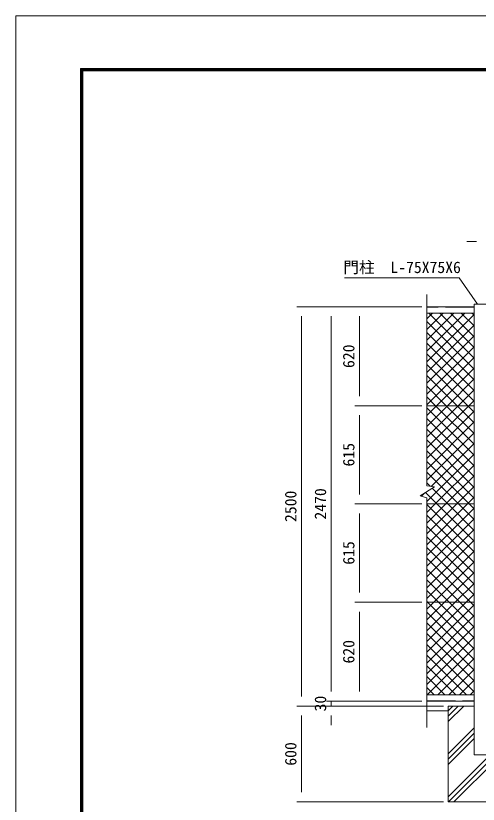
# Model space of a CAD drawing. Units: millimetres, scale not verified. Extents: x -6300 to 6300, y -4455 to 4455.
# Drawn here: x -6300 to -3402, y -482 to 4455 of the extents above; entities that cross this region are included whole.
import ezdxf
from ezdxf.enums import TextEntityAlignment as Align

# ---------------------------------------------------------------- set-up
doc = ezdxf.new("R2010")
doc.units = ezdxf.units.MM
doc.header["$LTSCALE"] = 30
doc.linetypes.add('DASHED', pattern=[7.5, 6, -1.5])
for name, color, linetype, lineweight in [('0-0_D-TTL', 7, 'Continuous', 9), ('0-1_D-STR3', 3, 'Continuous', 13), ('0-2_D-STR-DIM', 7, 'Continuous', 9), ('0-4_D-STR1', 1, 'Continuous', 18), ('0-5_D-STR4', 7, 'Continuous', 9), ('0-7_D-DCR-HCH', 7, 'Continuous', 9)]:
    doc.layers.add(name, color=color, linetype=linetype, lineweight=lineweight)
doc.styles.add('ＭＳ ゴシック', font='')
doc.styles.get('ＭＳ ゴシック').set_extended_font_data('MS Gothic')

msp = doc.modelspace()

# ---------------------------------------------------------------- linework, layer by layer
at = {"layer": '0-0_D-TTL', "color": 2, "lineweight": 18}
msp.add_lwpolyline([(-6300, 4455), (6300, 4455), (6300, -4455), (-6300, -4455)], close=True, dxfattribs=at)
at = {"layer": '0-0_D-TTL'}
for points in [[(-5895, 4125), (5895, 4125), (5895, -4125), (-5895, -4125)], [(-5891.25, 4121.25), (5891.25, 4121.25), (5891.25, -4121.25), (-5891.25, -4121.25)], [(-5887.5, 4117.5), (5887.5, 4117.5), (5887.5, -4117.5), (-5887.5, -4117.5)], [(-5883.75, 4113.75), (5883.75, 4113.75), (5883.75, -4113.75), (-5883.75, -4113.75)], [(-5880, 4110), (5880, 4110), (5880, -4110), (-5880, -4110)]]:
    msp.add_lwpolyline(points, close=True, dxfattribs=at)
at = {"layer": '0-1_D-STR3'}
for p, q in [((-3724.75, 2557.89), (-3689.23, 2593.41)), ((-3724.75, 2490.54), (-3621.88, 2593.41)), ((-3724.75, 2423.18), (-3554.52, 2593.41)), ((-3724.75, 2355.83), (-3487.17, 2593.41)), ((-3724.75, 2288.48), (-3428.08, 2585.15)), ((-3428.08, 2310.71), (-3710.77, 2593.41)), ((-3428.08, 2378.06), (-3643.42, 2593.41)), ((-3428.08, 2445.41), (-3576.07, 2593.41)), ((-3428.08, 2512.77), (-3508.72, 2593.41)), ((-3428.08, 2580.12), (-3441.37, 2593.41)), ((-3428.08, 2243.36), (-3724.75, 2540.03)), ((-3724.75, 2221.13), (-3428.08, 2517.8)), ((-3428.08, 2176.01), (-3724.75, 2472.68)), ((-3724.75, 2153.78), (-3428.08, 2450.45)), ((-3428.08, 2108.65), (-3724.75, 2405.33)), ((-3724.75, 2086.43), (-3428.08, 2383.1)), ((-3428.08, 2041.3), (-3724.75, 2337.98)), ((-3724.75, 2019.07), (-3428.08, 2315.75)), ((-3663.06, 2013.41), (-3428.08, 2248.39)), ((-3534.89, 2013.41), (-3724.75, 2203.27)), ((-3595.71, 2013.41), (-3428.08, 2181.04)), ((-3602.24, 2013.41), (-3724.75, 2135.92)), ((-3528.36, 2013.41), (-3428.08, 2113.69)), ((-3669.59, 2013.41), (-3724.75, 2068.57)), ((-3461.01, 2013.41), (-3428.08, 2046.34)), ((-3724.75, 1951.72), (-3663.06, 2013.41)), ((-3724.75, 1884.37), (-3595.71, 2013.41)), ((-3724.75, 1817.02), (-3528.36, 2013.41)), ((-3724.75, 1749.67), (-3461.01, 2013.41)), ((-3724.75, 2013.41), (-3428.08, 2013.41)), ((-3428.08, 1704.54), (-3724.75, 2001.22)), ((-3724.75, 1682.31), (-3428.08, 1978.99)), ((-3428.08, 1771.9), (-3669.59, 2013.41)), ((-3428.08, 1839.25), (-3602.24, 2013.41)), ((-3428.08, 1906.6), (-3534.89, 2013.41)), ((-3428.08, 1637.19), (-3724.75, 1933.86)), ((-3724.75, 1614.96), (-3428.08, 1911.63)), ((-3428.08, 1569.84), (-3724.75, 1866.51)), ((-3724.75, 1547.61), (-3428.08, 1844.28)), ((-3428.08, 1502.49), (-3724.75, 1799.16)), ((-3428.08, 1435.14), (-3724.75, 1731.81)), ((-3696.77, 1508.24), (-3428.08, 1776.93)), ((-3724.75, 1412.91), (-3428.08, 1709.58)), ((-3671.89, 1398.41), (-3428.08, 1642.23)), ((-3604.54, 1398.41), (-3428.08, 1574.87)), ((-3704.28, 1509.28), (-3724.75, 1529.75)), ((-3537.19, 1398.41), (-3428.08, 1507.52)), ((-3757.8, 1447.2), (-3736.23, 1468.78)), ((-3724.75, 1345.55), (-3671.89, 1398.41)), ((-3724.75, 1278.2), (-3604.54, 1398.41)), ((-3724.75, 1210.85), (-3537.19, 1398.41)), ((-3724.75, 1398.41), (-3428.08, 1398.41)), ((-3428.08, 1098.38), (-3724.75, 1395.05)), ((-3724.75, 1076.15), (-3428.08, 1372.82)), ((-3428.08, 1031.02), (-3724.75, 1327.7)), ((-3724.75, 1008.79), (-3428.08, 1305.47)), ((-3428.08, 963.67), (-3724.75, 1260.34)), ((-3724.75, 941.44), (-3428.08, 1238.11)), ((-3428.08, 896.32), (-3724.75, 1192.99)), ((-3724.75, 874.09), (-3428.08, 1170.76)), ((-3428.08, 828.97), (-3724.75, 1125.64)), ((-3724.75, 806.74), (-3428.08, 1103.41)), ((-3449.87, 783.41), (-3724.75, 1058.29)), ((-3517.22, 783.41), (-3724.75, 990.94)), ((-3680.73, 783.41), (-3428.08, 1036.06)), ((-3613.37, 783.41), (-3428.08, 968.71)), ((-3584.57, 783.41), (-3724.75, 923.58)), ((-3546.02, 783.41), (-3428.08, 901.35)), ((-3651.92, 783.41), (-3724.75, 856.23)), ((-3719.28, 783.41), (-3724.75, 788.88)), ((-3724.75, 739.39), (-3680.73, 783.41)), ((-3724.75, 672.03), (-3613.37, 783.41)), ((-3724.75, 604.68), (-3546.02, 783.41)), ((-3724.75, 783.41), (-3428.08, 783.41)), ((-3724.75, 469.98), (-3428.08, 766.65)), ((-3428.08, 492.21), (-3719.28, 783.41)), ((-3428.08, 559.56), (-3651.92, 783.41)), ((-3428.08, 626.91), (-3584.57, 783.41)), ((-3428.08, 694.26), (-3517.22, 783.41)), ((-3428.08, 761.62), (-3449.87, 783.41)), ((-3428.08, 424.86), (-3724.75, 721.53)), ((-3724.75, 402.63), (-3428.08, 699.3)), ((-3428.08, 357.51), (-3724.75, 654.18)), ((-3724.75, 335.28), (-3428.08, 631.95)), ((-3428.08, 290.15), (-3724.75, 586.83)), ((-3724.75, 267.92), (-3428.08, 564.6)), ((-3428.08, 222.8), (-3724.75, 519.47)), ((-3721.91, 203.41), (-3428.08, 497.24)), ((-3476.04, 203.41), (-3724.75, 452.12)), ((-3654.56, 203.41), (-3428.08, 429.89)), ((-3543.39, 203.41), (-3724.75, 384.77)), ((-3587.21, 203.41), (-3428.08, 362.54)), ((-3610.74, 203.41), (-3724.75, 317.42)), ((-3678.09, 203.41), (-3724.75, 250.07)), ((-3519.86, 203.41), (-3428.08, 295.19)), ((-3452.5, 203.41), (-3428.08, 227.84))]:
    msp.add_line(p, q, dxfattribs=at)
for points in [[(-3428.08, 1973.95), (-3467.53, 2013.41), (-3724.75, 2270.62)], [(-3428.08, 1367.78), (-3458.7, 1398.41), (-3724.75, 1664.46)], [(-3428.08, 1300.43), (-3526.05, 1398.41), (-3724.75, 1597.1)], [(-3428.08, 1233.08), (-3593.41, 1398.41), (-3691.52, 1496.52)], [(-3428.08, 1165.73), (-3660.76, 1398.41), (-3733.08, 1470.73)], [(-3724.75, 1143.5), (-3469.84, 1398.41), (-3428.08, 1440.17)], [(-3724.75, 537.33), (-3478.67, 783.41), (-3428.08, 834)]]:
    msp.add_lwpolyline(points, dxfattribs=at)
at = {"layer": '0-2_D-STR-DIM'}
for p, q in [((-3413.08, 3042.26), (-3473.08, 3042.26)), ((-3724.75, 1512.13), (-3724.75, 2708.88)), ((-3754.75, 2633.41), (-4539.72, 2633.41)), ((-3754.75, 2633.41), (-4353.47, 2633.41)), ((-3754.75, 2633.41), (-4176.22, 2633.41)), ((-4509.72, 193.41), (-4509.72, 2573.41)), ((-4323.47, 2573.41), (-4323.47, 223.41)), ((-4146.22, 2573.41), (-4146.22, 2073.41)), ((-3754.75, 2013.41), (-4176.22, 2013.41)), ((-3754.75, 2013.41), (-4176.22, 2013.41)), ((-4146.22, 1953.41), (-4146.22, 1458.41)), ((-3766.84, 1449.78), (-3677.06, 1505.49)), ((-3724.75, 1512.13), (-3677.06, 1505.49)), ((-3724.75, 1437.78), (-3766.84, 1449.78)), ((-3724.75, -0.38), (-3724.75, 1437.78)), ((-3754.75, 1398.41), (-4176.22, 1398.41)), ((-3754.75, 1398.41), (-4176.22, 1398.41)), ((-4146.22, 1338.41), (-4146.22, 843.41)), ((-3754.75, 783.41), (-4176.22, 783.41)), ((-3754.75, 783.41), (-4176.22, 783.41)), ((-4146.22, 723.41), (-4146.22, 223.41)), ((-4323.47, 223.41), (-4323.47, 283.41)), ((-3754.75, 163.41), (-4353.47, 163.41)), ((-3754.75, 163.41), (-4353.47, 163.41)), ((-4323.47, 163.41), (-4323.47, 133.41)), ((-3754.75, 163.41), (-4176.22, 163.41)), ((-3620.58, 133.41), (-4539.72, 133.41)), ((-3620.58, 133.41), (-4539.72, 133.41)), ((-3620.58, 133.41), (-4353.47, 133.41)), ((-4509.72, -406.59), (-4509.72, 73.41)), ((-4323.47, 73.41), (-4323.47, 13.41)), ((-3620.58, -466.59), (-4539.72, -466.59))]:
    msp.add_line(p, q, dxfattribs=at)
msp.add_lwpolyline([(-4240.47, 2814.38), (-3521.45, 2814.38), (-3407.66, 2650.05)], dxfattribs=at)
at = {"layer": '0-4_D-STR1'}
for p, q in [((-3428.08, 2633.41), (-3724.75, 2633.41)), ((-3428.08, 2648.41), (-3428.08, -171.59)), ((-3428.08, 2648.41), (-3353.08, 2648.41)), ((-3428.08, 2593.41), (-3724.75, 2593.41)), ((-3724.75, 203.41), (-3428.08, 203.41)), ((-3724.75, 163.41), (-3428.08, 163.41)), ((-3353.08, -171.59), (-3428.08, -171.59))]:
    msp.add_line(p, q, dxfattribs=at)
at = {"layer": '0-4_D-STR1', "linetype": 'DASHED'}
for p, q in [((-3428.08, 2630.41), (-3724.75, 2630.41)), ((-3724.75, 166.41), (-3428.08, 166.41))]:
    msp.add_line(p, q, dxfattribs=at)
at = {"layer": '0-5_D-STR4'}
for p, q in [((-3724.75, 103.41), (-3590.58, 103.41)), ((-3590.58, 133.41), (-3590.58, -466.59)), ((-3428.08, 133.41), (-3590.58, 133.41)), ((-3190.58, -466.59), (-3590.58, -466.59))]:
    msp.add_line(p, q, dxfattribs=at)
at = {"layer": '0-7_D-DCR-HCH'}
for p, q in [((-3590.58, 36.28), (-3493.45, 133.41)), ((-3590.58, 69.96), (-3527.13, 133.41)), ((-3590.58, 103.64), (-3560.8, 133.41)), ((-3590.58, -165.77), (-3428.08, -3.27)), ((-3590.58, -435.18), (-3190.58, -35.18)), ((-3590.58, -199.45), (-3428.08, -36.95)), ((-3590.58, -233.12), (-3428.08, -70.62)), ((-3588.31, -466.59), (-3190.58, -68.86)), ((-3554.64, -466.59), (-3190.58, -102.53))]:
    msp.add_line(p, q, dxfattribs=at)

# ---------------------------------------------------------------- texts
at = {"layer": '0-2_D-STR-DIM', "style": 'ＭＳ ゴシック'}
msp.add_text('門柱\u3000L-75X75X6', height=72.14, dxfattribs=at).set_placement((-4247.85, 2822.47), align=Align.BOTTOM_LEFT)
for s, p in [('620', (-4156.35, 2249.53)), ('615', (-4156.35, 1633.01)), ('2470', (-4333.59, 1300.53)), ('2500', (-4519.85, 1285.53)), ('615', (-4156.35, 1018.01)), ('620', (-4156.35, 399.53)), ('30', (-4333.59, 99.47)), ('600', (-4519.85, -240.47))]:
    msp.add_text(s, height=72.14, rotation=90, dxfattribs=at).set_placement(p, align=Align.BOTTOM_LEFT)

doc.saveas('drawing.dxf')
